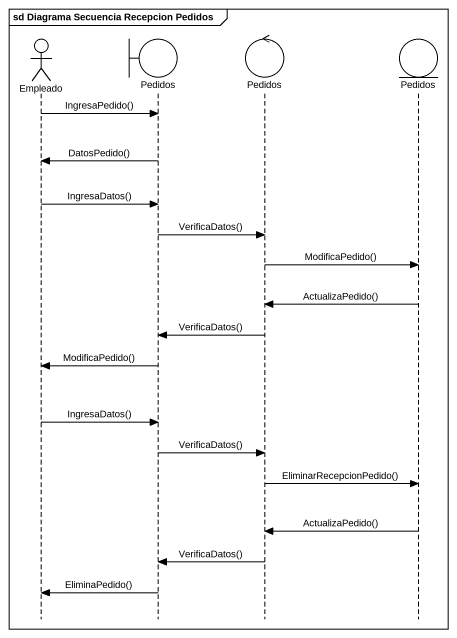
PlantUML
@startuml
mainframe sd Diagrama Secuencia Recepcion Pedidos
hide footbox
actor Empleado
boundary Pedidos
control "Pedidos" as Pedidos_2
entity "Pedidos" as Pedidos_3

Empleado -> Pedidos : IngresaPedido()
Pedidos -> Empleado : DatosPedido()
Empleado -> Pedidos : IngresaDatos()
Pedidos -> Pedidos_2 : VerificaDatos()
Pedidos_2 -> Pedidos_3 : ModificaPedido()
Pedidos_3 -> Pedidos_2 : ActualizaPedido()
Pedidos_2 -> Pedidos : VerificaDatos()
Pedidos -> Empleado : ModificaPedido()
Empleado -> Pedidos : IngresaDatos()
Pedidos -> Pedidos_2 : VerificaDatos()
Pedidos_2 -> Pedidos_3 : EliminarRecepcionPedido()
Pedidos_3 -> Pedidos_2 : ActualizaPedido()
Pedidos_2 -> Pedidos : VerificaDatos()
Pedidos -> Empleado : EliminaPedido()
@enduml
